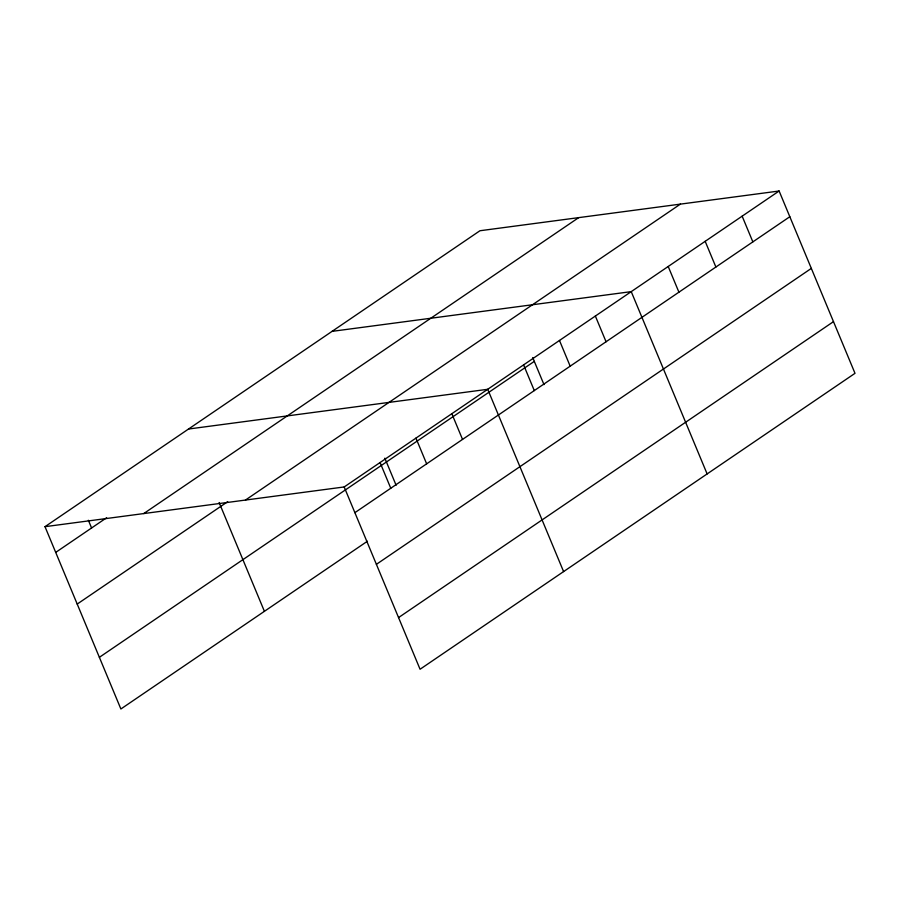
<?xml version="1.0" encoding="UTF-8"?>
<svg xmlns="http://www.w3.org/2000/svg" width="900" height="900" viewBox="0 0 900 900"><rect width="100%" height="100%" fill="white"/><g stroke="black" fill="none" stroke-linecap="round" stroke-linejoin="round"><path stroke-width="1.35" d="M45 526.68L479.936 230.749L779.119 191.014L855 373.32L420.064 669.251L344.183 486.956L45 526.68L120.881 708.986L367.425 541.226M55.699 552.398L106.627 517.748M143.73 513.574L578.666 217.643M77.209 604.069L227.689 501.683M245.453 500.062L680.389 204.131M344.183 486.956L779.119 191.014M99.371 657.315L534.308 361.373M354.881 512.663L789.817 216.731M376.391 564.334L811.327 268.403M398.554 617.58L833.49 321.637M332.055 331.369L631.238 291.634L707.119 473.929M188.528 429.03L487.71 389.295L563.591 571.59M742.151 216.169L752.85 241.886M705.173 241.324L715.883 267.03M668.205 266.479L678.915 292.185M595.361 316.046L606.06 341.764M559.474 340.459L570.173 366.176M532.721 357.57L543.983 384.626M523.597 364.882L534.296 390.589M451.834 413.707L462.532 439.414M415.946 438.12L426.645 463.838M384.851 458.19L396.113 485.246M380.07 462.532L390.769 488.25M219.127 502.537L264.409 611.325M88.369 520.267L91.586 527.985"/></g></svg>
